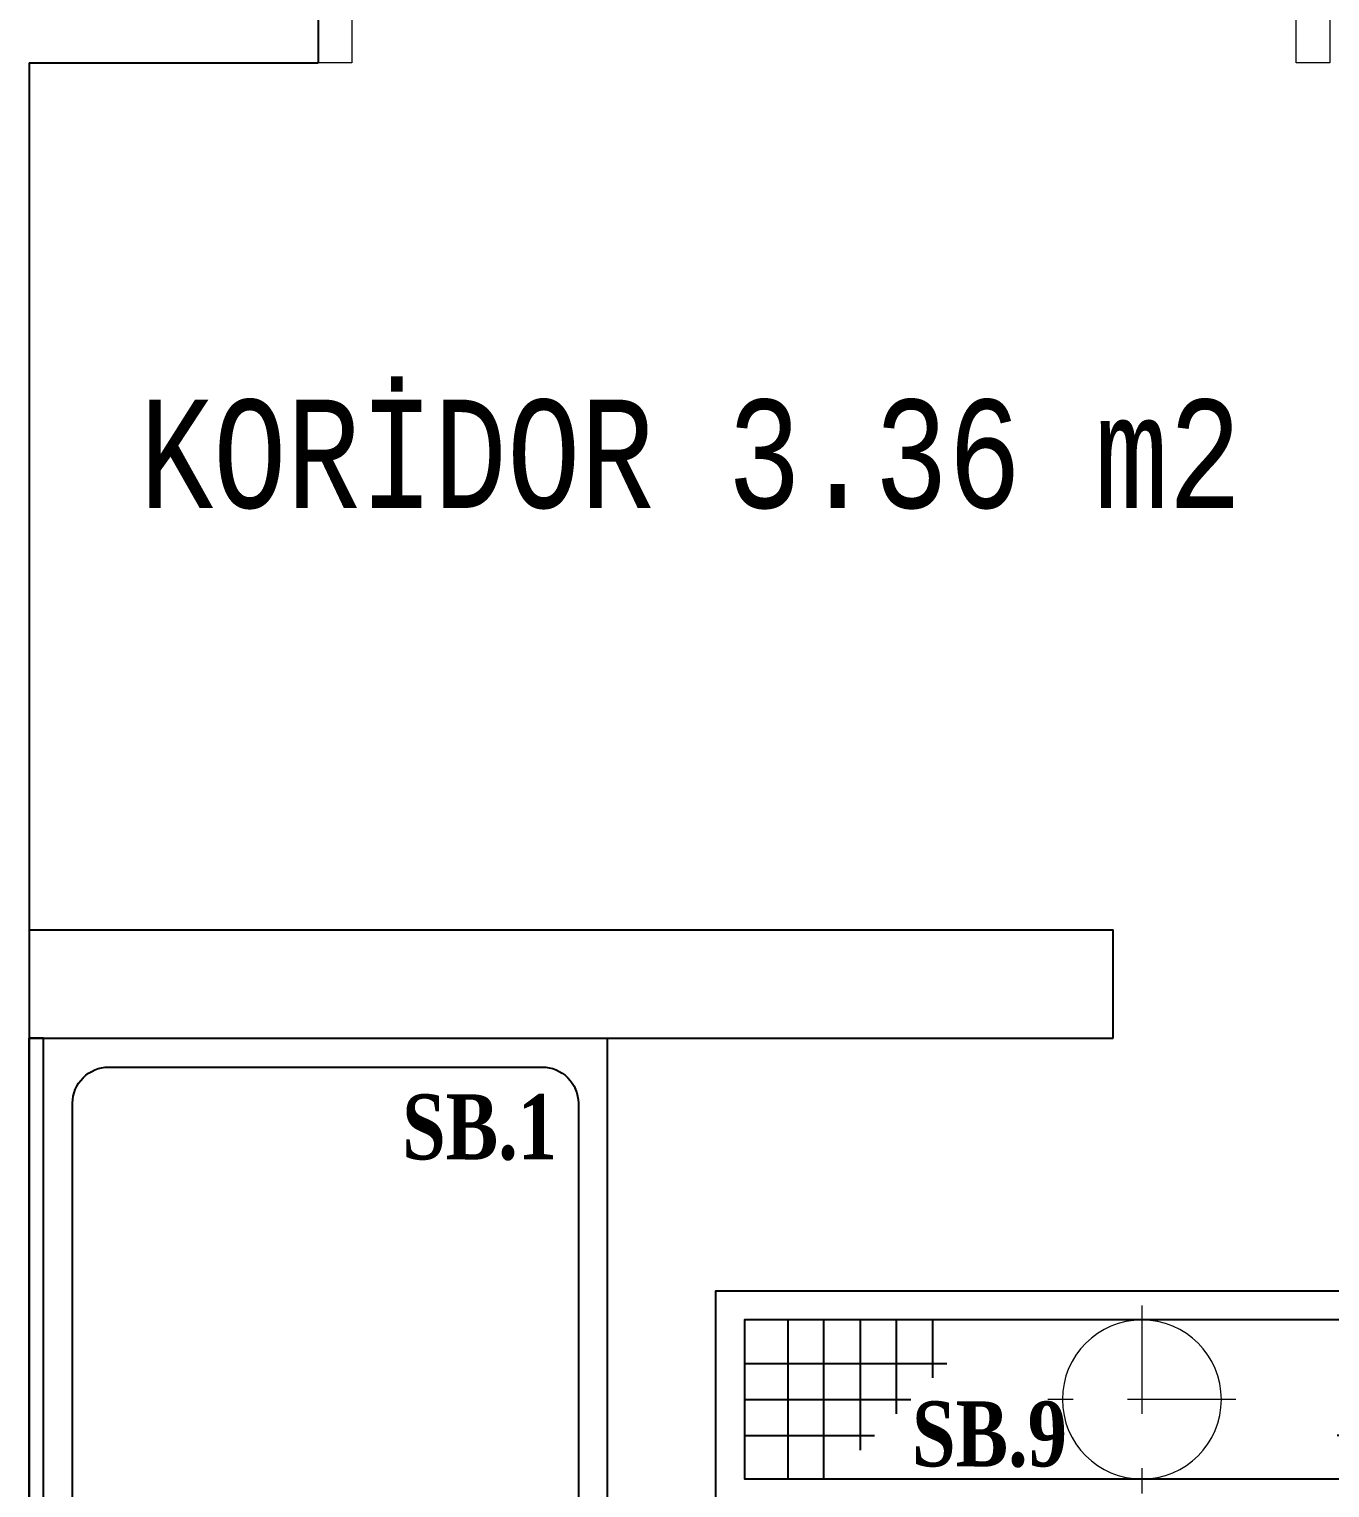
# Model space of a CAD drawing. Header units: millimetres. Extents: x 33350 to 35310, y -217097 to -211540.
# Drawn here: x 34118.5 to 34298.5, y -213221.3 to -213019.4 of the extents above; entities that cross this region are included whole.
import ezdxf
from ezdxf.enums import TextEntityAlignment as Align

# ---------------------------------------------------------------- set-up
doc = ezdxf.new("R2010")
doc.units = ezdxf.units.MM
doc.header["$LTSCALE"] = 60
doc.header["$MEASUREMENT"] = 0
doc.linetypes.add('DASHED2', pattern=[0.375, 0.25, -0.125])
doc.linetypes.add('HIDDEN', pattern=[0.375, 0.25, -0.125])
for name, color, linetype in [('DOGRAMA', 5, 'Continuous'), ('OC-Mutfak_Ekipman', 252, 'Continuous'), ('sıhhi tesisat', 162, 'Continuous'), ('TEFRIŞ', 223, 'Continuous')]:
    doc.layers.add(name, color=color, linetype=linetype)
for name, color, linetype, lineweight in [('M-DO-KP-01', 150, 'Continuous', 15), ('M-SB-YZ-01', 255, 'Continuous', 20), ('yerizg-a', 7, 'Continuous', 15), ('yerizg-b', 7, 'Continuous', 9)]:
    doc.layers.add(name, color=color, linetype=linetype, lineweight=lineweight)
doc.styles.add('antet', font='monos.ttf', dxfattribs={"width": 0.8})
doc.styles.add('ROMANS', font='ROMANSTW.SHX', dxfattribs={"width": 0.8})
doc.styles.add('TROMANS', font='ROMANSTW.SHX', dxfattribs={"width": 0.8})

# ---------------------------------------------------------------- blocks, each defined once
blk = doc.blocks.new('140---')
at = {"layer": 'DOGRAMA', "linetype": 'HIDDEN', "ltscale": 0.8}
for p, q in [((34570.08, -213001.46), (34616.75, -213001.46)), ((34570.08, -213132.13), (34654.08, -213132.13))]:
    blk.add_line(p, q, dxfattribs=at)
for centre, radius, start, end in [((34570.08, -213001.46), 46.67, 270, 0), ((34570.08, -213132.13), 84, 0, 90)]:
    blk.add_arc(centre, radius, start, end, dxfattribs=at)
at = {"layer": 'M-DO-KP-01'}
for points in [[(34555.08, -213001.46), (34555.08, -212996.8), (34570.08, -212996.8), (34570.08, -213001.46)], [(34565.42, -213006.13), (34565.42, -213001.46), (34570.08, -213001.46), (34570.08, -213006.13)], [(34570.08, -213043.46), (34570.08, -213006.13), (34565.42, -213006.13), (34565.42, -213043.46)], [(34565.42, -213048.13), (34565.42, -213043.46), (34570.08, -213043.46), (34570.08, -213048.13)], [(34565.42, -213052.8), (34565.42, -213048.13), (34570.08, -213048.13), (34570.08, -213052.8)], [(34565.42, -213127.46), (34565.42, -213052.8), (34570.08, -213052.8), (34570.08, -213127.46)], [(34565.42, -213132.13), (34565.42, -213127.46), (34570.08, -213127.46), (34570.08, -213132.13)], [(34555.08, -213136.8), (34555.08, -213132.13), (34570.08, -213132.13), (34570.08, -213136.8)]]:
    blk.add_lwpolyline(points, close=True, dxfattribs=at)
blk = doc.blocks.new('190')
at = {"layer": 'OC-Mutfak_Ekipman'}
h = blk.add_hatch(color=256, dxfattribs=at)
h.dxf.hatch_style = 1
h.paths.add_polyline_path([(32849.9, -212850.94, 1), (32830.7, -212850.94, 1)])
h.paths.add_polyline_path([(32849.3, -212850.94, 1), (32831.3, -212850.94, 1)], flags=16)
for p, q in [((32803.3, -212934.41), (32803.3, -212744.41)), ((32805.3, -212744.41), (32803.3, -212744.41)), ((32805.3, -212934.41), (32803.3, -212934.41))]:
    blk.add_line(p, q)
blk.add_lwpolyline([(32883.3, -212744.41), (32883.3, -212934.41), (32805.3, -212934.41), (32805.3, -212744.41)], close=True)
blk.add_lwpolyline([(32879.3, -212753.41), (32879.3, -212925.41, -0.414214), (32874.3, -212930.41), (32814.3, -212930.41, -0.414214), (32809.3, -212925.41), (32809.3, -212753.41, -0.414214), (32814.3, -212748.41), (32874.3, -212748.41, -0.414214)], format="xyb", close=True)
for radius in [9.6, 9]:
    blk.add_circle((32840.3, -212850.94), radius, dxfattribs=at)
blk = doc.blocks.new('Y-SIFON')
at = {"layer": 'yerizg-a', "color": 0, "linetype": 'Continuous'}
blk.add_circle((0, 0), 11, dxfattribs=at)
at = {"layer": 'yerizg-b', "color": 0, "linetype": 'DASHED2'}
for points in [[(0, 13), (0, -13)], [(-13, 0), (13, 0)]]:
    blk.add_lwpolyline(points, dxfattribs=at)
blk = doc.blocks.new('120')
at = {"layer": 'sıhhi tesisat'}
for p, q in [((16088.22, 16465.14), (16088.22, 16435.14)), ((16093.22, 16465.14), (16093.22, 16442.14)), ((16098.22, 16465.14), (16098.22, 16447.14)), ((16082.22, 16459.14), (16104.22, 16459.14)), ((16104.22, 16454.14), (16082.22, 16454.14)), ((16082.22, 16449.14), (16100.22, 16449.14)), ((16082.22, 16444.14), (16095.22, 16444.14)), ((16082.22, 16439.14), (16090.22, 16439.14)), ((16098.22, 16353.14), (16098.22, 16381.14)), ((16104.22, 16379.14), (16096.22, 16379.14)), ((16093.22, 16353.14), (16093.22, 16376.14)), ((16104.22, 16374.14), (16091.22, 16374.14)), ((16088.22, 16353.14), (16088.22, 16371.14)), ((16104.22, 16369.14), (16086.22, 16369.14)), ((16082.22, 16364.14), (16104.22, 16364.14)), ((16104.22, 16359.14), (16082.22, 16359.14))]:
    blk.add_line(p, q, dxfattribs=at)
for points in [[(16108.22, 16469.14), (16108.22, 16349.14), (16078.22, 16349.14), (16078.22, 16469.14)], [(16104.22, 16465.14), (16104.22, 16353.14), (16082.22, 16353.14), (16082.22, 16465.14)]]:
    blk.add_lwpolyline(points, close=True, dxfattribs=at)
at = {"layer": 'sıhhi tesisat', "rotation": 270}
blk.add_blockref('Y-SIFON', (16093.22, 16408.14), dxfattribs=at)
at = {"layer": 'sıhhi tesisat', "style": 'ROMANS', "width": 0.8}
blk.add_attdef('YRNO', text='', height=10, rotation=270, dxfattribs=at).set_placement((16068.22, 16366.14), align=Align.MIDDLE)

msp = doc.modelspace()

# ---------------------------------------------------------------- linework, layer by layer
at = {"layer": 'TEFRIŞ'}
for p, q in [((34158.49, -213009.09), (34158.49, -213024.09)), ((34118.49, -213024.09), (34118.49, -213864.09)), ((34118.49, -213024.09), (34158.49, -213024.09)), ((34118.49, -213024.09), (34118.49, -213144.09)), ((34118.49, -213144.09), (34268.49, -213144.09)), ((34268.49, -213159.09), (34268.49, -213144.09)), ((34118.49, -213159.09), (34268.49, -213159.09))]:
    msp.add_line(p, q, dxfattribs=at)

# ---------------------------------------------------------------- block references
msp.add_blockref('190', (1315.19, -414.68))
at = {"layer": 'OC-Mutfak_Ekipman', "xscale": -1, "rotation": 270}
msp.add_blockref('120', (17864.34, -229302.31), dxfattribs=at)
at = {"layer": 'TEFRIŞ', "rotation": 90}
msp.add_blockref('140---', (-178838.31, -247579.18), dxfattribs=at)

# ---------------------------------------------------------------- texts
at = {"layer": 'M-SB-YZ-01', "color": 5, "style": 'antet', "width": 0.8}
msp.add_text('KORİDOR 3.36 m2', height=15, dxfattribs=at).set_placement((34133.78, -213085.71))
at = {"layer": 'TEFRIŞ', "char_height": 9, "attachment_point": 1, "style": 'TROMANS'}
for s, insert in [('{\\fCentury|b1|i0|c162|p18;\\C7;SB.1}', (34170.09, -213166.86)), ('{\\fCentury|b1|i0|c162|p18;\\C7;SB.9}', (34240.66, -213209.35))]:
    msp.add_mtext_dynamic_manual_height_columns(s, width=46.9037, gutter_width=1103.38, heights=[0], dxfattribs=dict(at, insert=insert))

doc.saveas('drawing.dxf')
